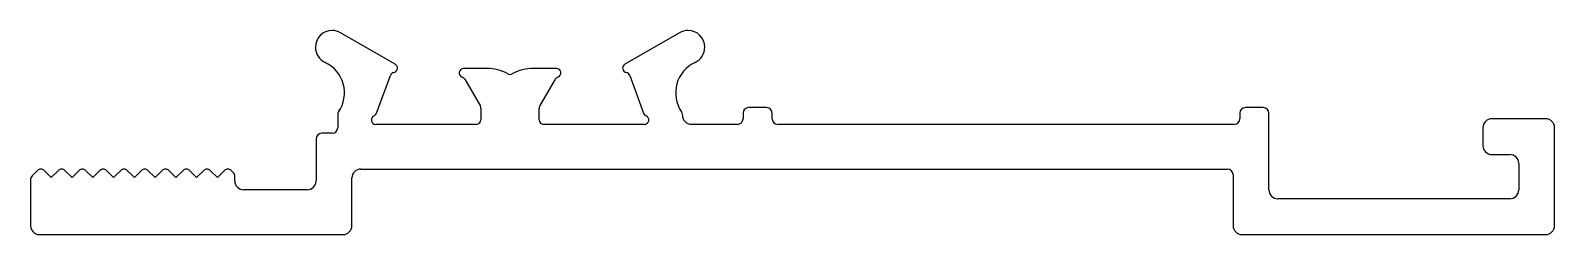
# Model space of a CAD drawing. Header units: inches. Extents: x -37.2 to 30.9, y -0.3 to 8.8.
import ezdxf

# ---------------------------------------------------------------- set-up
doc = ezdxf.new("R2010")
doc.units = ezdxf.units.IN
doc.header["$MEASUREMENT"] = 0
doc.layers.add('BEAD', color=152, linetype='Continuous')

msp = doc.modelspace()

# ---------------------------------------------------------------- linework, layer by layer
at = {"layer": 'BEAD', "color": 7}
for p, q in [((-20.876, 7.299), (-23.32, 8.711)), ((-8.17, 8.711), (-10.615, 7.299)), ((-16.791, 7.111), (-17.819, 7.111)), ((-13.672, 7.111), (-14.699, 7.111)), ((-21.708, 5.115), (-21.095, 6.799)), ((-17.773, 6.631), (-17.073, 5.418)), ((-14.418, 5.418), (-13.718, 6.631)), ((-10.396, 6.799), (-9.783, 5.115)), ((-23.445, 5.056), (-23.445, 4.461)), ((-17.045, 5.317), (-17.045, 4.811)), ((-14.445, 4.811), (-14.445, 5.317)), ((-8.045, 5.018), (-8.045, 5.056)), ((-5.335, 5.111), (-5.335, 4.861)), ((-4.285, 5.361), (-5.085, 5.361)), ((-4.035, 4.861), (-4.035, 5.111)), ((16.865, 5.111), (16.865, 4.861)), ((17.915, 5.361), (17.115, 5.361)), ((18.165, 1.681), (18.165, 5.111)), ((30.53, 4.861), (28.13, 4.861)), ((-23.695, 4.211), (-24.162, 4.211)), ((-17.245, 4.611), (-21.745, 4.611)), ((-9.745, 4.611), (-14.245, 4.611)), ((-5.585, 4.611), (-7.639, 4.611)), ((6.796, 4.611), (-3.785, 4.611)), ((16.615, 4.611), (6.796, 4.611)), ((27.73, 4.461), (27.73, 3.661)), ((30.93, 0.081), (30.93, 4.461)), ((-24.412, 3.961), (-24.412, 2.081)), ((28.13, 3.261), (28.93, 3.261)), ((29.33, 2.861), (29.33, 1.681)), ((-37.176, 2.126), (-37.176, 0.081)), ((-36.856, 2.552), (-37.102, 2.306)), ((-36.248, 2.231), (-36.569, 2.552)), ((-35.928, 2.552), (-36.248, 2.231)), ((-35.32, 2.231), (-35.64, 2.552)), ((-34.999, 2.552), (-35.32, 2.231)), ((-34.391, 2.231), (-34.712, 2.552)), ((-34.071, 2.552), (-34.391, 2.231)), ((-33.463, 2.231), (-33.784, 2.552)), ((-33.143, 2.552), (-33.463, 2.231)), ((-32.535, 2.231), (-32.855, 2.552)), ((-32.214, 2.552), (-32.535, 2.231)), ((-31.606, 2.231), (-31.927, 2.552)), ((-31.286, 2.552), (-31.606, 2.231)), ((-30.678, 2.231), (-30.999, 2.552)), ((-30.358, 2.552), (-30.678, 2.231)), ((-29.75, 2.231), (-30.07, 2.552)), ((-29.429, 2.552), (-29.75, 2.231)), ((-28.821, 2.231), (-29.142, 2.552)), ((-28.501, 2.552), (-28.821, 2.231)), ((-28.121, 2.459), (-28.214, 2.552)), ((-28.046, 2.081), (-28.046, 2.279)), ((-22.812, 0.081), (-22.812, 2.211)), ((-22.412, 2.611), (16.315, 2.611)), ((16.565, 2.361), (16.565, 0.081)), ((-24.812, 1.681), (-27.646, 1.681)), ((28.93, 1.281), (18.565, 1.281)), ((-36.776, -0.319), (-23.212, -0.319)), ((16.965, -0.319), (30.53, -0.319))]:
    msp.add_line(p, q, dxfattribs=at)
for centre, radius, start, end in [((-23.695, 8.061), 0.75, 90, 180), ((-23.695, 8.061), 0.75, 60, 90), ((-7.795, 8.061), 0.75, 90, 120), ((-7.795, 8.061), 0.75, 360, 90), ((-23.695, 8.061), 0.75, 180, 245.02503), ((-7.795, 8.061), 0.75, 294.97497, 360), ((-24.645, 6.022), 1.5, 325.47318, 65.02503), ((-20.904, 6.729), 0.203, 100.26289, 160), ((-20.976, 7.126), 0.2, 280.26289, 60), ((-17.819, 6.911), 0.2, 90, 251.23746), ((-16.791, 5.111), 2, 61.6575, 90), ((-15.745, 7.05), 0.203, 241.6575, 298.3425), ((-14.699, 5.111), 2, 90, 118.3425), ((-13.672, 6.911), 0.2, 288.76254, 90), ((-10.515, 7.126), 0.2, 120, 259.73711), ((-10.587, 6.729), 0.203, 20, 79.73711), ((-6.845, 6.022), 1.5, 114.97497, 214.52682), ((-17.949, 6.529), 0.203, 30, 71.23746), ((-13.542, 6.529), 0.203, 108.76254, 150), ((-23.242, 5.056), 0.203, 145.47318, 180), ((-21.745, 4.811), 0.2, 112.34716, 270), ((-21.899, 5.184), 0.203, 292.34716, 340), ((-17.245, 4.811), 0.2, 270, 0), ((-17.249, 5.317), 0.203, 0, 30), ((-14.242, 5.317), 0.203, 150, 180), ((-14.245, 4.811), 0.2, 180, 270), ((-9.592, 5.184), 0.203, 200, 247.65284), ((-9.745, 4.811), 0.2, 270, 67.65284), ((-8.249, 5.056), 0.203, 0, 34.52682), ((-7.639, 5.018), 0.406, 180, 270), ((-5.585, 4.861), 0.25, 270, 0), ((-5.085, 5.111), 0.25, 90, 180), ((-4.285, 5.111), 0.25, 0, 90), ((-3.785, 4.861), 0.25, 180, 270), ((16.615, 4.861), 0.25, 270, 360), ((17.115, 5.111), 0.25, 90, 180), ((17.915, 5.111), 0.25, 0, 90), ((28.13, 4.461), 0.4, 90, 180), ((30.53, 4.461), 0.4, 360, 90), ((-24.162, 3.961), 0.25, 90, 180), ((-23.695, 4.461), 0.25, 270, 360), ((28.13, 3.661), 0.4, 180, 270), ((28.93, 2.861), 0.4, 0, 90), ((-36.922, 2.126), 0.254, 135, 180), ((-36.712, 2.408), 0.203, 90, 135), ((-36.712, 2.408), 0.203, 45, 90), ((-35.784, 2.408), 0.203, 90, 135), ((-35.784, 2.408), 0.203, 45, 90), ((-34.856, 2.408), 0.203, 90, 135), ((-34.856, 2.408), 0.203, 45, 90), ((-33.927, 2.408), 0.203, 90, 135), ((-33.927, 2.408), 0.203, 45, 90), ((-32.999, 2.408), 0.203, 90, 135), ((-32.999, 2.408), 0.203, 45, 90), ((-32.071, 2.408), 0.203, 90, 135), ((-32.071, 2.408), 0.203, 45, 90), ((-31.142, 2.408), 0.203, 90, 135), ((-31.142, 2.408), 0.203, 45, 90), ((-30.214, 2.408), 0.203, 90, 135), ((-30.214, 2.408), 0.203, 45, 90), ((-29.286, 2.408), 0.203, 90, 135), ((-29.286, 2.408), 0.203, 45, 90), ((-28.357, 2.408), 0.203, 90, 135), ((-28.357, 2.408), 0.203, 45, 90), ((-28.3, 2.279), 0.254, 360, 45), ((-27.646, 2.081), 0.4, 180, 270), ((-24.812, 2.081), 0.4, 270, 0), ((-22.412, 2.211), 0.4, 90, 180), ((16.315, 2.361), 0.25, 360, 90), ((18.565, 1.681), 0.4, 180, 270), ((28.93, 1.681), 0.4, 270, 0), ((-36.776, 0.081), 0.4, 180, 270), ((-23.212, 0.081), 0.4, 270, 360), ((16.965, 0.081), 0.4, 180, 270), ((30.53, 0.081), 0.4, 270, 360)]:
    msp.add_arc(centre, radius, start, end, dxfattribs=at)

doc.saveas('drawing.dxf')
